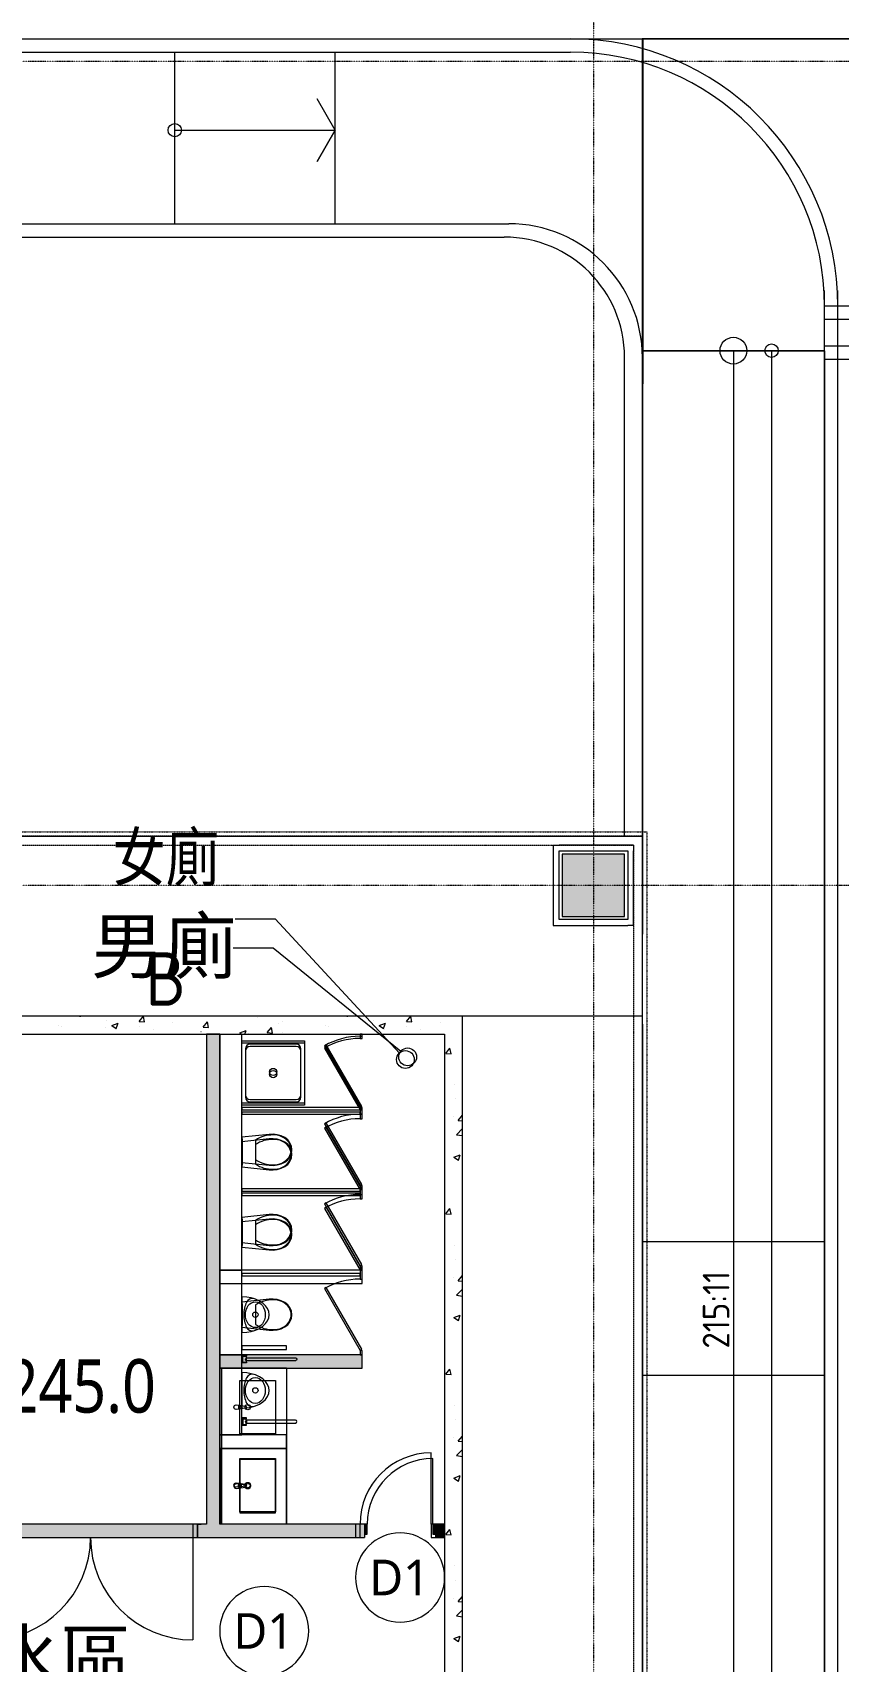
# Model space of a CAD drawing. Extents: x -76427 to 292734, y -42117 to 131250.
# Drawn here: x 255304 to 264351, y 81288 to 99570 of the extents above; entities that cross this region are included whole.
import ezdxf
from ezdxf.enums import TextEntityAlignment as Align

# ---------------------------------------------------------------- set-up
doc = ezdxf.new("R2010")
doc.units = 0
doc.header["$LTSCALE"] = 10
for name, pattern in [('H12PL1$0$DOTK1', [0.01, 0.005, -0.005]), ('H12PL1$0$JJP_三點線', [0.9, 0.3, -0.15, 0, -0.15, 0, -0.15, 0, -0.15]), ('H12PL1$0$JJP_虛線(退縮線、投影線、地下室範圍、非屬本工程、圖面分區)', [0.45, 0.3, -0.15]), ('XFM7P10ICA$0$H12PL1$0$JJP_三點線', [0.9, 0.3, -0.15, 0, -0.15, 0, -0.15, 0, -0.15]), ('XFM7P10ICA$0$H12PL1$0$JJP_虛線(退縮線、投影線、地下室範圍、非屬本工程、圖面分區)', [0.45, 0.3, -0.15])]:
    doc.linetypes.add(name, pattern=pattern)
for name, color, linetype in [('H12PL1$0$A-OBJE-TOIL.3D', 252, 'Continuous'), ('H12PL1$0$A-WALL-EX', 252, 'Continuous'), ('H12PL1$0$A-WALL-IN', 252, 'Continuous'), ('H12PL1$0$A-ZONE', 252, 'Continuous'), ('H12PL1$0$Door', 252, 'Continuous'), ('H12PL1$0$L10_14_KAIDAN', 252, 'Continuous'), ('H12PL1$0$L10_14_SITE', 252, 'Continuous'), ('H12PL1$0$L10_14_SUGATA3', 252, 'Continuous'), ('H12PL1$0$L10_14_SUGATA4', 252, 'Continuous'), ('H12PL1$0$L10_14_SUGATAD', 252, 'Continuous'), ('H12PL1$0$L10_14_陰井', 252, 'Continuous'), ('H12PL1$0$S-COL', 252, 'Continuous'), ('H12PL1$0$S-GRID', 252, 'Continuous'), ('H12PL1$0$S-WALL', 252, 'Continuous'), ('XFM7P10ICA$0$H12PL1$0$A-OBJE-TOIL.3D', 252, 'Continuous'), ('XFM7P10ICA$0$H12PL1$0$A-TEXT-修改說明', 252, 'Continuous'), ('XFM7P10ICA$0$H12PL1$0$A-WALL-EX', 252, 'Continuous'), ('XFM7P10ICA$0$H12PL1$0$A-WALL-IN', 252, 'Continuous'), ('XFM7P10ICA$0$H12PL1$0$A-ZONE', 252, 'Continuous'), ('XFM7P10ICA$0$H12PL1$0$D label', 252, 'Continuous'), ('XFM7P10ICA$0$H12PL1$0$Door', 252, 'Continuous'), ('XFM7P10ICA$0$H12PL1$0$Hattch', 252, 'Continuous'), ('XFM7P10ICA$0$H12PL1$0$L-ROAD', 252, 'Continuous'), ('XFM7P10ICA$0$H12PL1$0$S-COL', 252, 'Continuous'), ('XFM7P10ICA$0$H12PL1$0$S-GRID', 252, 'Continuous'), ('XFM7P10ICA$0$H12PL1$0$S-SLAB-SHOW', 252, 'Continuous')]:
    doc.layers.add(name, color=color, linetype=linetype)
doc.styles.add('H12PL1$0$Standard', font='', dxfattribs={"width": 0.8})
doc.styles.add('XFM7P10ICA$0$H12PL1$0$Standard', font='isocp.shx', dxfattribs={"bigfont": 'chineset.shx'})
doc.styles.get('H12PL1$0$Standard').set_extended_font_data('Microsoft JhengHei')

# ---------------------------------------------------------------- blocks, each defined once
blk = doc.blocks.new('XFM7P10ICA$0$H12PL1')
at = {"layer": 'XFM7P10ICA$0$H12PL1$0$Hattch', "linetype": 'Continuous', "lineweight": 0}
for points in [[(261250, 89650), (261950, 89650), (261950, 90350), (261250, 90350)], [(257405, 82830), (257405, 88330), (257255, 88330), (257255, 82830)], [(257405, 84580), (259005, 84580), (259005, 84730), (257405, 84730)], [(249390, 82680), (259030, 82680), (259030, 82830), (249390, 82830)], [(259030, 82715), (259062, 82715), (259062, 82830), (259030, 82830)], [(259830, 82830), (259798, 82830), (259798, 82715), (259830, 82715)], [(259830, 82830), (259830, 82680), (259930, 82680), (259930, 82830)]]:
    blk.add_hatch(color=256, dxfattribs=at).paths.add_polyline_path(points)
at = {"layer": 'XFM7P10ICA$0$H12PL1$0$A-OBJE-TOIL.3D', "lineweight": 0}
for p, q in [((257695, 88140), (257695, 87620)), ((258265, 88190), (257745, 88190)), ((258315, 87620), (258315, 88140)), ((257745, 87570), (258265, 87570)), ((257806.41, 87088.94), (257806.41, 86980)), ((257806.41, 86980), (257806.41, 86871.06)), ((259005, 86580), (258980, 86580)), ((258980, 86580), (258980, 86530)), ((258980, 86530), (258980, 86480)), ((258980, 86480), (259005, 86480)), ((259005, 86530), (259005, 86580)), ((259005, 86480), (259005, 86530)), ((257806.41, 86188.94), (257806.41, 86080)), ((257806.41, 86080), (257806.41, 85971.06)), ((259005, 85680), (258980, 85680)), ((258980, 85680), (258980, 85630)), ((258980, 85630), (258980, 85580)), ((258980, 85580), (259005, 85580)), ((259005, 85630), (259005, 85680)), ((259005, 85580), (259005, 85630)), ((257806.41, 85288.94), (257806.41, 85180)), ((257806.41, 85180), (257806.41, 85071.06)), ((257405, 84580), (257405, 82830)), ((258155, 84580), (257405, 84580)), ((257425, 84580), (257425, 82830)), ((258155, 84580), (258155, 82830)), ((257630, 83842.5), (257630, 84442.5)), ((257630, 84442.5), (258030, 84442.5)), ((258030, 84442.5), (258030, 83842.5)), ((257629.78, 84156.1), (257614.91, 84156.1)), ((257614.91, 84156.1), (257614.91, 84128.9)), ((257614.91, 84128.9), (257629.78, 84128.9)), ((258030, 83842.5), (257630, 83842.5)), ((257630, 82967.5), (257630, 83567.5)), ((257630, 83567.5), (258030, 83567.5)), ((258030, 83567.5), (258030, 82967.5)), ((257629.78, 83281.1), (257614.91, 83281.1)), ((257614.91, 83281.1), (257614.91, 83253.9)), ((257614.91, 83253.9), (257629.78, 83253.9)), ((258155, 82830), (257405, 82830)), ((258030, 82967.5), (257630, 82967.5))]:
    blk.add_line(p, q, dxfattribs=at)
at = {"layer": 'XFM7P10ICA$0$H12PL1$0$A-OBJE-TOIL.3D', "lineweight": 0, "flags": 128}
for points in [[(257405, 88330), (257405, 84730)], [(257405, 88330), (257655, 88330)], [(257655, 84730), (257655, 88330)], [(257405, 84730), (257655, 84730)]]:
    blk.add_lwpolyline(points, dxfattribs=at)
for points in [[(259005, 88330), (258980, 88330), (258980, 88280), (259005, 88280)], [(258355, 88230), (258355, 87530), (257655, 87530), (257655, 88230)], [(259001.65, 87492.5), (258601.65, 88185.32), (258580, 88172.82), (258980, 87480)], [(257655, 87455), (257655, 87430), (258980, 87430), (258980, 87455)], [(259005, 87480), (258980, 87480), (258980, 87430), (259005, 87430)], [(259005, 87430), (258980, 87430), (258980, 87380), (259005, 87380)], [(259001.65, 86592.5), (258601.65, 87285.32), (258580, 87272.82), (258980, 86580)], [(258051.75, 86810.58), (258095.28, 86822.98), (258136.35, 86842), (258168.89, 86867.6), (258193.85, 86900.64), (258209.56, 86938.95), (258215, 86980), (258209.56, 87021.05), (258193.85, 87059.36), (258168.89, 87092.4), (258136.35, 87118), (258095.28, 87137.02), (258051.75, 87149.42), (258006.82, 87154.91), (257961.59, 87153.35), (257655, 87120.97), (257655, 86839.03), (257961.59, 86806.65), (258006.82, 86805.09)], [(257655, 87103), (257655, 86857), (257660, 86857), (257660, 87103)], [(257655, 86542.5), (257655, 86517.5), (258980, 86517.5), (258980, 86542.5)], [(259001.65, 85692.5), (258601.65, 86385.32), (258580, 86372.82), (258980, 85680)], [(258051.75, 85910.58), (258095.28, 85922.98), (258136.35, 85942), (258168.89, 85967.6), (258193.85, 86000.64), (258209.56, 86038.95), (258215, 86080), (258209.56, 86121.05), (258193.85, 86159.36), (258168.89, 86192.4), (258136.35, 86218), (258095.28, 86237.02), (258051.75, 86249.42), (258006.82, 86254.91), (257961.59, 86253.35), (257655, 86220.97), (257655, 85939.03), (257961.59, 85906.65), (258006.82, 85905.09)], [(257655, 86203), (257655, 85957), (257660, 85957), (257660, 86203)], [(257655, 85642.5), (257655, 85617.5), (258980, 85617.5), (258980, 85642.5)], [(259001.65, 84792.5), (258601.65, 85485.32), (258580, 85472.82), (258980, 84780)], [(258051.75, 85010.58), (258095.28, 85022.98), (258136.35, 85042), (258168.89, 85067.6), (258193.85, 85100.64), (258209.56, 85138.95), (258215, 85180), (258209.56, 85221.05), (258193.85, 85259.36), (258168.89, 85292.4), (258136.35, 85318), (258095.28, 85337.02), (258051.75, 85349.42), (258006.82, 85354.91), (257961.59, 85353.35), (257655, 85320.97), (257655, 85039.03), (257961.59, 85006.65), (258006.82, 85005.09)], [(257655, 85303), (257655, 85057), (257660, 85057), (257660, 85303)], [(259005, 84780), (258980, 84780), (258980, 84730), (259005, 84730)]]:
    blk.add_lwpolyline(points, close=True, dxfattribs=at)
for points in [[(257590, 84167.5), (257631.95, 84163.5, -0.12101958), (257641.47, 84160.23), (257694.4, 84153.6, -0.88256628), (257694.4, 84131.4), (257641.47, 84124.77, -0.12101958), (257631.95, 84121.5), (257590, 84117.5, -1)], [(257590, 83292.5), (257631.95, 83288.5, -0.12101958), (257641.47, 83285.23), (257694.4, 83278.6, -0.88256628), (257694.4, 83256.4), (257641.47, 83249.77, -0.12101958), (257631.95, 83246.5), (257590, 83242.5, -1)]]:
    blk.add_lwpolyline(points, format="xyb", close=True, dxfattribs=at)
at = {"layer": 'XFM7P10ICA$0$H12PL1$0$A-OBJE-TOIL.3D', "lineweight": 0}
for centre, radius in [((258005, 87880), 40), ((257719.59, 84142.5), 30), ((257719.59, 83267.5), 30)]:
    blk.add_circle(centre, radius, dxfattribs=at)
for centre, radius, start, end in [((257745, 88140), 50, 90, 180), ((258265, 88140), 50, 0, 90), ((258980, 87480), 800, 90, 120), ((257745, 87620), 50, 180, 270), ((258265, 87620), 50, 270, 0), ((258980, 86580), 800, 90, 120), ((258980, 85680), 800, 90, 120), ((258980, 84780), 800, 90, 120), ((257629.78, 84142.5), 13.6, 270, 90), ((257630.05, 84142.5), 21.09, 302.771025, 57.228975), ((257629.78, 83267.5), 13.6, 270, 90), ((257630.05, 83267.5), 21.09, 302.771025, 57.228975)]:
    blk.add_arc(centre, radius, start, end, dxfattribs=at)
for centre, major_axis, start_param, end_param in [((257994.44, 86721.9), (0, 425.25), 6.25956718, 6.81258774), ((258015.77, 86890.54), (0, 256.9), 5.43832418, 6.33891274), ((258086.16, 86979.19), (0, 138.52), 4.71824985, 5.34489362), ((257994.44, 87238.1), (0, 425.25), 2.61218792, 3.16520847), ((258015.77, 87069.46), (0, 256.9), 3.08586142, 3.98644998), ((258086.16, 86980.81), (0, 138.52), 4.07988447, 4.70652824), ((257994.44, 85821.9), (0, 425.25), 6.25956718, 6.81258774), ((258015.77, 85990.54), (0, 256.9), 5.43832418, 6.33891274), ((258086.16, 86079.19), (0, 138.52), 4.71824985, 5.34489362), ((257994.44, 86338.1), (0, 425.25), 2.61218792, 3.16520847), ((258015.77, 86169.46), (0, 256.9), 3.08586142, 3.98644998), ((258086.16, 86080.81), (0, 138.52), 4.07988447, 4.70652824), ((257994.44, 84921.9), (0, 425.25), 6.25956718, 6.81258774), ((258015.77, 85090.54), (0, 256.9), 5.43832418, 6.33891274), ((258086.16, 85179.19), (0, 138.52), 4.71824985, 5.34489362), ((257994.44, 85438.1), (0, 425.25), 2.61218792, 3.16520847), ((258015.77, 85269.46), (0, 256.9), 3.08586142, 3.98644998), ((258086.16, 85180.81), (0, 138.52), 4.07988447, 4.70652824)]:
    blk.add_ellipse(centre, major_axis=major_axis, ratio=0.87554585, start_param=start_param, end_param=end_param, dxfattribs=at)
at = {"layer": 'XFM7P10ICA$0$H12PL1$0$A-WALL-EX', "linetype": 'XFM7P10ICA$0$H12PL1$0$JJP_虛線(退縮線、投影線、地下室範圍、非屬本工程、圖面分區)', "lineweight": 0, "flags": 128}
for points in [[(262050, 90550), (249100, 90550)], [(262150, 90550), (262050, 90550)], [(262150, 30500), (262150, 90550)], [(249200, 90450), (262050, 90450)], [(262050, 90450), (262050, 30500)]]:
    blk.add_lwpolyline(points, dxfattribs=at)
at = {"layer": 'XFM7P10ICA$0$H12PL1$0$A-WALL-EX', "lineweight": 0, "flags": 128}
for points in [[(261150, 90450), (261215, 90450)], [(261150, 90450), (261150, 89550)], [(262050, 90450), (261215, 90450)], [(261215, 90385), (261985, 90385)], [(261215, 89615), (261215, 90385)], [(261985, 90385), (261985, 89615)], [(262050, 90450), (262050, 90385)], [(262050, 89550), (262050, 90385)], [(261985, 89615), (261215, 89615)], [(261150, 89550), (261215, 89550)], [(261215, 89550), (261985, 89550)], [(262050, 89550), (261985, 89550)], [(255305, 88530), (253150, 88530)], [(259930, 88530), (255455, 88530)], [(260130, 88530), (259930, 88530)], [(260130, 76205), (260130, 88530)], [(252950, 88330), (255305, 88330)], [(255455, 88330), (257255, 88330)], [(257405, 88330), (259930, 88330)], [(259930, 88330), (259930, 76205)]]:
    blk.add_lwpolyline(points, dxfattribs=at)
at = {"layer": 'XFM7P10ICA$0$H12PL1$0$A-WALL-IN', "lineweight": 0}
for p, q in [((259030, 82830), (259030, 82715)), ((259830, 82830), (259830, 82715)), ((259030, 82715), (259030, 82680)), ((259830, 82715), (259830, 82680))]:
    blk.add_line(p, q, dxfattribs=at)
at = {"layer": 'XFM7P10ICA$0$H12PL1$0$A-WALL-IN', "lineweight": 0, "flags": 128}
for points in [[(255455, 88530), (255305, 88530)], [(255305, 88330), (255455, 88330)], [(257255, 88330), (257255, 82830)], [(257405, 84730), (257405, 88330)], [(259005, 84730), (257405, 84730)], [(259005, 84580), (259005, 84730)], [(257405, 84580), (259005, 84580)], [(257405, 82830), (257405, 84580)], [(257255, 82830), (249390, 82830)], [(259030, 82830), (257405, 82830)], [(259930, 82830), (259830, 82830)], [(259930, 82680), (259930, 82830)], [(249390, 82680), (259030, 82680)], [(259830, 82680), (259930, 82680)]]:
    blk.add_lwpolyline(points, dxfattribs=at)
at = {"layer": 'XFM7P10ICA$0$H12PL1$0$A-ZONE', "lineweight": 0}
for p, q in [((257578.26, 89621.71), (258026.49, 89621.71)), ((258026.49, 89621.71), (259421.56, 88117.04))]:
    blk.add_line(p, q, dxfattribs=at)
blk.add_circle((259489.55, 88043.71), 100, dxfattribs=at)
at = {"layer": 'XFM7P10ICA$0$H12PL1$0$D label', "lineweight": 0, "flags": 128}
for points in [[(259930, 82230, 1), (258930, 82230, 1)], [(257405, 81630, 1), (258405, 81630, 1)]]:
    blk.add_lwpolyline(points, format="xyb", close=True, dxfattribs=at)
at = {"layer": 'XFM7P10ICA$0$H12PL1$0$Door', "lineweight": 0}
for p, q in [((259798, 82830), (259798, 83566)), ((259062, 82830), (259030, 82830)), ((259030, 82830), (259030, 82715)), ((259030, 82830), (259030, 82715)), ((259030, 82830), (259030, 82715)), ((259062, 82715), (259062, 82830)), ((259830, 82830), (259798, 82830)), ((259798, 82830), (259798, 82715)), ((259830, 82715), (259830, 82830)), ((259830, 82830), (259830, 82715)), ((259830, 82830), (259830, 82715)), ((259030, 82715), (259062, 82715)), ((259030, 82715), (259030, 82680)), ((259798, 82715), (259830, 82715)), ((259830, 82715), (259830, 82680))]:
    blk.add_line(p, q, dxfattribs=at)
blk.add_arc((259798, 82830), 736, 90, 180, dxfattribs=at)
at = {"layer": 'XFM7P10ICA$0$H12PL1$0$Hattch', "lineweight": 0}
for p, q in [((255832.34, 88530), (255844.68, 88528.92)), ((255844.74, 88528.82), (255844.53, 88530)), ((256502.17, 88471.4), (256550.38, 88528.85)), ((256562, 88466.07), (256550.44, 88528.75)), ((257827, 88519.06), (257827.05, 88519.06)), ((258832.34, 88530), (258844.68, 88528.92)), ((258844.74, 88528.82), (258844.53, 88530)), ((259502.17, 88471.4), (259550.38, 88528.85)), ((259562, 88466.07), (259550.44, 88528.75)), ((255593.37, 88427.7), (255593.42, 88427.7)), ((255624.4, 88418.06), (255624.45, 88418.06)), ((256127.2, 88405.15), (256127.25, 88405.15)), ((256129.51, 88482.08), (256129.56, 88482.08)), ((256194.4, 88424.36), (256264.42, 88451.24)), ((256194.4, 88424.36), (256244.14, 88390.81)), ((256244.21, 88390.71), (256264.48, 88451.14)), ((256250.53, 88378.06), (256250.58, 88378.06)), ((256500.87, 88411.02), (256500.92, 88411.02)), ((256502.17, 88471.4), (256561.94, 88466.17)), ((256661.02, 88382.59), (256661.07, 88382.59)), ((256879.6, 88460.88), (256879.65, 88460.88)), ((257194.84, 88360.04), (257194.89, 88360.04)), ((257219.43, 88408.65), (257267.64, 88466.1)), ((257219.43, 88408.65), (257279.2, 88403.42)), ((257243.81, 88418.95), (257243.86, 88418.95)), ((257279.26, 88403.32), (257267.7, 88466)), ((257631.53, 88344.27), (257701.55, 88371.15)), ((257631.53, 88344.27), (257652.69, 88330)), ((257655.28, 88358.59), (257655.33, 88358.59)), ((257687.84, 88330), (257701.61, 88371.05)), ((257728.66, 88337.48), (257728.71, 88337.48)), ((257936.69, 88345.89), (257984.9, 88403.35)), ((257936.69, 88345.89), (257996.46, 88340.66)), ((257996.52, 88340.56), (257984.96, 88403.25)), ((258059.55, 88450.26), (258059.6, 88450.26)), ((258110.96, 88347.65), (258111.01, 88347.65)), ((258112.34, 88468.59), (258112.39, 88468.59)), ((258593.37, 88427.7), (258593.42, 88427.7)), ((258624.4, 88418.06), (258624.45, 88418.06)), ((259127.2, 88405.15), (259127.25, 88405.15)), ((259129.51, 88482.08), (259129.56, 88482.08)), ((259194.4, 88424.36), (259264.42, 88451.24)), ((259194.4, 88424.36), (259244.14, 88390.81)), ((259244.21, 88390.71), (259264.48, 88451.14)), ((259250.53, 88378.06), (259250.58, 88378.06)), ((259500.87, 88411.02), (259500.92, 88411.02)), ((259502.17, 88471.4), (259561.94, 88466.17)), ((259661.02, 88382.59), (259661.07, 88382.59)), ((259879.6, 88460.88), (259879.65, 88460.88)), ((259941.93, 88113.03), (259990.14, 88170.48)), ((260001.76, 88107.7), (259990.2, 88170.38)), ((259941.93, 88113.03), (260001.7, 88107.8)), ((260039.74, 87761.3), (260039.79, 87761.3)), ((260054.71, 87601.9), (260054.76, 87601.9)), ((260027.01, 87399.84), (260027.06, 87399.84)), ((260080.68, 87360.84), (260128.89, 87418.29)), ((260130, 87412.5), (260128.95, 87418.19)), ((260064.52, 87199.91), (260130, 87268.16)), ((260080.68, 87360.84), (260130, 87356.52)), ((260064.52, 87199.91), (260130, 87189.76)), ((260034.62, 86946.89), (260104.64, 86973.77)), ((260034.62, 86946.89), (260084.37, 86913.34)), ((260084.43, 86913.24), (260104.71, 86973.67)), ((259941.93, 86313.03), (259990.14, 86370.48)), ((259941.93, 86313.03), (260001.7, 86307.8)), ((260001.76, 86307.7), (259990.2, 86370.38)), ((260039.74, 85961.3), (260039.79, 85961.3)), ((260054.71, 85801.9), (260054.76, 85801.9)), ((260027.01, 85599.84), (260027.06, 85599.84)), ((260080.68, 85560.84), (260128.89, 85618.29)), ((260080.68, 85560.84), (260130, 85556.52)), ((260130, 85612.5), (260128.95, 85618.19)), ((260064.52, 85399.91), (260130, 85468.16)), ((260064.52, 85399.91), (260130, 85389.76)), ((260034.62, 85146.89), (260104.64, 85173.77)), ((260034.62, 85146.89), (260084.37, 85113.34)), ((260084.43, 85113.24), (260104.71, 85173.67)), ((259941.93, 84513.03), (259990.14, 84570.48)), ((259941.93, 84513.03), (260001.7, 84507.8)), ((260001.76, 84507.7), (259990.2, 84570.38)), ((260039.74, 84161.3), (260039.79, 84161.3)), ((260054.71, 84001.9), (260054.76, 84001.9)), ((260027.01, 83799.84), (260027.06, 83799.84)), ((260080.68, 83760.84), (260128.89, 83818.29)), ((260080.68, 83760.84), (260130, 83756.52)), ((260130, 83812.5), (260128.95, 83818.19)), ((260064.52, 83599.91), (260130, 83668.16)), ((260064.52, 83599.91), (260130, 83589.76)), ((260034.62, 83346.89), (260104.64, 83373.77)), ((260084.43, 83313.24), (260104.71, 83373.67)), ((260034.62, 83346.89), (260084.37, 83313.34)), ((259941.93, 82713.03), (259990.14, 82770.48)), ((259941.93, 82713.03), (260001.7, 82707.8)), ((260001.76, 82707.7), (259990.2, 82770.38)), ((260039.74, 82361.3), (260039.79, 82361.3)), ((260054.71, 82201.9), (260054.76, 82201.9)), ((260027.01, 81999.84), (260027.06, 81999.84)), ((260080.68, 81960.84), (260128.89, 82018.29)), ((260080.68, 81960.84), (260130, 81956.52)), ((260130, 82012.5), (260128.95, 82018.19)), ((260064.52, 81799.91), (260130, 81868.16)), ((260064.52, 81799.91), (260130, 81789.76)), ((260034.62, 81546.89), (260104.64, 81573.77)), ((260034.62, 81546.89), (260084.37, 81513.34)), ((260084.43, 81513.24), (260104.71, 81573.67))]:
    blk.add_line(p, q, dxfattribs=at)
at = {"layer": 'XFM7P10ICA$0$H12PL1$0$L-ROAD', "lineweight": 0}
for p, q in [((284591.7, 99500), (262148.57, 99499.13)), ((262148.57, 99499.13), (262150, 62500)), ((264194.17, 96000), (262149.17, 95999.92)), ((262149.17, 95999.92), (262150, 74499.92)), ((263171.67, 95999.96), (263172.5, 74499.96)), ((264194.17, 96000), (264195, 74500))]:
    blk.add_line(p, q, dxfattribs=at)
at = {"layer": 'XFM7P10ICA$0$H12PL1$0$L-ROAD', "lineweight": 0, "flags": 128}
blk.add_lwpolyline([(127200, 90500), (151200, 90500), (151200, 99500), (193570, 99500), (193570, 90550), (243550, 90550), (243550, 97425), (243556.82, 97425, -0.39158949), (245800, 99500), (284591.7, 99500), (284623.03, 111500), (254650, 111578.26), (254600, 110000, -0.41421356), (250600, 106000), (18950, 106000, -0.41421356)], format="xyb", dxfattribs=at)
for points in [[(243550, 97425), (243556.82, 97425, -0.39158951), (245800, 99500), (262155.01, 99500), (262150, 91750), (262147.92, 88530), (260130, 88530), (253150, 88530), (253150, 90550), (249100, 90550), (249100, 90150), (244150, 90150), (244150, 91750), (243550, 91750)], [(263171.68, 95849.96, -1), (263171.66, 96149.96, -1)]]:
    blk.add_lwpolyline(points, format="xyb", close=True, dxfattribs=at)
at = {"layer": 'XFM7P10ICA$0$H12PL1$0$S-COL', "lineweight": 0, "flags": 128}
blk.add_lwpolyline([(261250, 89650), (261950, 89650), (261950, 90350), (261250, 90350)], close=True, dxfattribs=at)
at = {"layer": 'XFM7P10ICA$0$H12PL1$0$S-GRID', "linetype": 'XFM7P10ICA$0$H12PL1$0$JJP_三點線', "lineweight": 0}
for p, q in [((261600, 128250), (261600, -28000)), ((-29000, 99250), (289600, 99250)), ((-29000, 90000), (289600, 90000))]:
    blk.add_line(p, q, dxfattribs=at)
at = {"layer": 'XFM7P10ICA$0$H12PL1$0$A-TEXT-修改說明', "linetype": 'Continuous', "lineweight": 0, "insert": (253978.06, 81630.24), "char_height": 600, "attachment_point": 1, "style": 'XFM7P10ICA$0$H12PL1$0$Standard'}
blk.add_mtext('\\A1;{\\fMicrosoft JhengHei|b0|i0|c136|p34;茶水區 }', dxfattribs=at)
at = {"layer": 'XFM7P10ICA$0$H12PL1$0$A-ZONE', "style": 'XFM7P10ICA$0$H12PL1$0$Standard'}
for s, p in [('女廁', (256799.89, 90593.67)), ('B', (256799.89, 89248.73))]:
    blk.add_text(s, height=600, dxfattribs=at).set_placement(p, align=Align.TOP_CENTER)
at = {"layer": 'XFM7P10ICA$0$H12PL1$0$D label', "lineweight": 0, "char_height": 400, "attachment_point": 7, "style": 'XFM7P10ICA$0$H12PL1$0$Standard'}
for insert in [(259084.05, 82030), (257559.05, 81430)]:
    blk.add_mtext('\\A1;\\pt0;{\\fMicrosoft JhengHei|b0|i0|c136|p34;D1}', dxfattribs=dict(at, insert=insert))
at = {"layer": 'XFM7P10ICA$0$H12PL1$0$L-ROAD', "style": 'XFM7P10ICA$0$H12PL1$0$Standard'}
blk.add_text('215:11', height=300, rotation=90.002218, dxfattribs=at).set_placement((262977.49, 85235.83), align=Align.MIDDLE_CENTER)
at = {"layer": 'XFM7P10ICA$0$H12PL1$0$S-SLAB-SHOW', "lineweight": 0, "insert": (254611.04, 84068.86), "char_height": 600, "attachment_point": 7, "style": 'XFM7P10ICA$0$H12PL1$0$Standard'}
blk.add_mtext('\\A1;{\\fMicrosoft JhengHei|b0|i0|c136|p34;\\W0.85;+245.0}', dxfattribs=at)
blk = doc.blocks.new('XFM7P10ICA')
blk.add_blockref('XFM7P10ICA$0$H12PL1', (0, 0))
blk = doc.blocks.new('H12PL1')
at = {"layer": 'H12PL1$0$A-OBJE-TOIL.3D', "lineweight": 0}
for p, q in [((257695, 88165), (257695, 87645)), ((258265, 88215), (257745, 88215)), ((258315, 87645), (258315, 88165)), ((257745, 87595), (258265, 87595)), ((257806.41, 87138.94), (257806.41, 87030)), ((257806.41, 87030), (257806.41, 86921.06)), ((259005, 86630), (258980, 86630)), ((258980, 86630), (258980, 86580)), ((258980, 86580), (258980, 86530)), ((258980, 86530), (259005, 86530)), ((259005, 86580), (259005, 86630)), ((259005, 86530), (259005, 86580)), ((257806.41, 86238.94), (257806.41, 86130)), ((257806.41, 86130), (257806.41, 86021.06)), ((257662.94, 84639.05), (257662.94, 84721.05)), ((257662.94, 84713.05), (257703.94, 84713.05)), ((257662.94, 84647.05), (257703.94, 84647.05)), ((257701.94, 84696.55), (257693.57, 84680.05)), ((257701.94, 84663.55), (257693.57, 84680.05)), ((257703.94, 84663.55), (257703.94, 84696.55)), ((257662.94, 84021.05), (257662.94, 83939.05)), ((257662.94, 84013.05), (257703.94, 84013.05)), ((257662.94, 83947.05), (257703.94, 83947.05)), ((257701.94, 83996.55), (257693.57, 83980.05)), ((257701.94, 83963.55), (257693.57, 83980.05)), ((257703.94, 83996.55), (257703.94, 83963.55)), ((257405, 82830), (257405, 83680)), ((258155, 83680), (257405, 83680)), ((257425, 82830), (257425, 83680)), ((258030, 83555), (257630, 83555)), ((257630, 83555), (257630, 82955)), ((258030, 82955), (258030, 83555)), ((258155, 82830), (258155, 83680)), ((257614.91, 83268.6), (257629.78, 83268.6)), ((257614.91, 83241.4), (257614.91, 83268.6)), ((257629.78, 83241.4), (257614.91, 83241.4)), ((258155, 82830), (257405, 82830)), ((257630, 82955), (258030, 82955))]:
    blk.add_line(p, q, dxfattribs=at)
at = {"layer": 'H12PL1$0$A-OBJE-TOIL.3D', "lineweight": 0, "flags": 128}
for points in [[(257405, 88330), (257655, 88330)], [(257405, 88330), (257405, 85680)], [(257655, 85680), (257655, 88330)], [(257405, 85680), (257655, 85680)], [(257405, 85530), (257655, 85530)], [(257405, 85530), (257405, 83830)], [(257655, 83830), (257655, 85530)], [(257405, 83830), (257655, 83830)]]:
    blk.add_lwpolyline(points, dxfattribs=at)
for points in [[(259005, 88330), (258980, 88330), (258980, 88305), (259005, 88305)], [(258355, 88255), (258355, 87555), (257655, 87555), (257655, 88255)], [(259001.65, 87517.5), (258601.65, 88210.32), (258580, 88197.82), (258980, 87505)], [(257655, 87505), (257655, 87480), (258980, 87480), (258980, 87505)], [(259005, 87505), (258980, 87505), (258980, 87480), (259005, 87480)], [(259005, 87480), (258980, 87480), (258980, 87430), (259005, 87430)], [(258051.75, 86860.58), (258095.28, 86872.98), (258136.35, 86892), (258168.89, 86917.6), (258193.85, 86950.64), (258209.56, 86988.95), (258215, 87030), (258209.56, 87071.05), (258193.85, 87109.36), (258168.89, 87142.4), (258136.35, 87168), (258095.28, 87187.02), (258051.75, 87199.42), (258006.82, 87204.91), (257961.59, 87203.35), (257655, 87170.97), (257655, 86889.03), (257961.59, 86856.65), (258006.82, 86855.09)], [(259001.65, 86642.5), (258601.65, 87335.32), (258580, 87322.82), (258980, 86630)], [(257655, 87153), (257655, 86907), (257660, 86907), (257660, 87153)], [(257655, 86592.5), (257655, 86567.5), (258980, 86567.5), (258980, 86592.5)], [(258051.75, 85960.58), (258095.28, 85972.98), (258136.35, 85992), (258168.89, 86017.6), (258193.85, 86050.64), (258209.56, 86088.95), (258215, 86130), (258209.56, 86171.05), (258193.85, 86209.36), (258168.89, 86242.4), (258136.35, 86268), (258095.28, 86287.02), (258051.75, 86299.42), (258006.82, 86304.91), (257961.59, 86303.35), (257655, 86270.97), (257655, 85989.03), (257961.59, 85956.65), (258006.82, 85955.09)], [(259001.65, 85742.5), (258601.65, 86435.32), (258580, 86422.82), (258980, 85730)], [(257655, 86253), (257655, 86007), (257660, 86007), (257660, 86253)], [(259005, 85730), (258980, 85730), (258980, 85680), (259005, 85680)], [(257654.98, 84980), (257707.94, 84983.03), (257759.3, 84992.05), (257807.48, 85006.78), (257851.04, 85026.77), (257888.63, 85051.42), (257919.13, 85079.97), (257941.6, 85111.57), (257955.36, 85145.24), (257960, 85179.97), (257955.37, 85214.7), (257941.61, 85248.38), (257919.15, 85279.97), (257888.66, 85308.53), (257851.07, 85333.19), (257807.52, 85353.19), (257759.33, 85367.93), (257707.98, 85376.96), (257655.02, 85380), (257655, 85180)], [(257654.99, 84830.05), (257654.98, 84790.05), (258154.98, 84790), (258154.99, 84830)], [(257654.92, 84130.05), (257707.88, 84133.08), (257759.24, 84142.1), (257807.42, 84156.83), (257850.97, 84176.82), (257888.57, 84201.47), (257919.07, 84230.02), (257941.54, 84261.62), (257955.3, 84295.29), (257959.94, 84330.02), (257955.31, 84364.75), (257941.55, 84398.42), (257919.09, 84430.02), (257888.6, 84458.58), (257851, 84483.24), (257807.46, 84503.24), (257759.27, 84517.98), (257707.92, 84527), (257654.96, 84530.05), (257654.94, 84330.05)]]:
    blk.add_lwpolyline(points, close=True, dxfattribs=at)
for points in [[(257654.94, 84639.05), (257654.94, 84721.05), (257703.94, 84721.05), (257703.94, 84713.05), (257701.94, 84713.05), (257701.94, 84696.55), (258254.94, 84696.55, -1), (258254.94, 84663.55), (257701.94, 84663.55), (257701.94, 84647.05), (257703.94, 84647.05), (257703.94, 84639.05)], [(257654.94, 84021.05), (257654.94, 83939.05), (257703.94, 83939.05), (257703.94, 83947.05), (257701.94, 83947.05), (257701.94, 83963.55), (258254.94, 83963.55, 1), (258254.94, 83996.55), (257701.94, 83996.55), (257701.94, 84013.05), (257703.94, 84013.05), (257703.94, 84021.05)], [(257590, 83230), (257631.95, 83234, 0.12101958), (257641.47, 83237.27), (257694.4, 83243.9, 0.88256628), (257694.4, 83266.1), (257641.47, 83272.73, 0.12101958), (257631.95, 83276), (257590, 83280, 1)]]:
    blk.add_lwpolyline(points, format="xyb", close=True, dxfattribs=at)
at = {"layer": 'H12PL1$0$A-OBJE-TOIL.3D', "lineweight": 0}
for centre, radius in [((258005, 87905), 40), ((257805, 85179.99), 30), ((257804.94, 84330.03), 30), ((257719.59, 83255), 30)]:
    blk.add_circle(centre, radius, dxfattribs=at)
for centre, radius, start, end in [((258980, 87505), 800, 90, 120), ((257745, 88165), 50, 90, 180), ((258265, 88165), 50, 0, 90), ((257745, 87645), 50, 180, 270), ((258265, 87645), 50, 270, 0), ((258980, 86630), 800, 90, 120), ((258980, 85730), 800, 90, 120), ((258005.15, 85179.97), 330.15, 154.541866, 179.994444), ((257770.28, 85291.78), 70.02, 79.179914, 154.541864), ((258005.15, 85179.97), 330.15, 179.994444, 205.447022), ((257770.26, 85068.2), 70.02, 205.447022, 280.808974), ((258005.09, 84330.01), 330.15, 154.541866, 179.994444), ((257770.22, 84441.83), 70.02, 79.179914, 154.541864), ((258005.09, 84330.01), 330.15, 179.994444, 205.447022), ((257770.2, 84218.24), 70.02, 205.447022, 280.808974), ((257629.78, 83255), 13.6, 270, 90), ((257630.05, 83255), 21.09, 302.771025, 57.228975)]:
    blk.add_arc(centre, radius, start, end, dxfattribs=at)
for centre, major_axis, start_param, end_param in [((257994.44, 86771.9), (0, 425.25), 6.25956718, 6.81258774), ((258015.77, 86940.54), (0, 256.9), 5.43832418, 6.33891274), ((258086.16, 87029.19), (0, 138.52), 4.71824985, 5.34489362), ((258086.16, 87030.81), (0, 138.52), 4.07988447, 4.70652824), ((257994.44, 87288.1), (0, 425.25), 2.61218792, 3.16520847), ((258015.77, 87119.46), (0, 256.9), 3.08586142, 3.98644998), ((257994.44, 85871.9), (0, 425.25), 6.25956718, 6.81258774), ((258015.77, 86040.54), (0, 256.9), 5.43832418, 6.33891274), ((258086.16, 86129.19), (0, 138.52), 4.71824985, 5.34489362), ((258086.16, 86130.81), (0, 138.52), 4.07988447, 4.70652824), ((257994.44, 86388.1), (0, 425.25), 2.61218792, 3.16520847), ((258015.77, 86219.46), (0, 256.9), 3.08586142, 3.98644998)]:
    blk.add_ellipse(centre, major_axis=major_axis, ratio=0.87554585, start_param=start_param, end_param=end_param, dxfattribs=at)
for centre in [(257805, 85179.99), (257804.94, 84330.03)]:
    blk.add_ellipse(centre, major_axis=(0.01, 145), ratio=0.77241379, dxfattribs=at)
at = {"layer": 'H12PL1$0$A-WALL-EX', "lineweight": 0, "flags": 128}
for points in [[(249100, 90550), (262150, 90550)], [(249100, 90550), (262150, 90550)], [(262150, 30500), (262150, 90550)], [(262150, 30500), (262150, 90550)], [(261150, 90450), (261215, 90450)], [(261150, 90450), (261150, 89550)], [(262050, 90450), (261215, 90450)], [(261215, 90385), (261985, 90385)], [(261215, 89615), (261215, 90385)], [(261985, 90385), (261985, 89615)], [(262050, 90450), (262050, 90385)], [(262050, 89550), (262050, 90385)], [(261985, 89615), (261215, 89615)], [(261150, 89550), (261215, 89550)], [(261215, 89550), (261985, 89550)], [(262050, 89550), (261985, 89550)], [(260130, 74550), (260130, 88530)], [(259930, 88330), (259930, 74650)]]:
    blk.add_lwpolyline(points, dxfattribs=at)
at = {"layer": 'H12PL1$0$A-WALL-EX', "linetype": 'H12PL1$0$JJP_虛線(退縮線、投影線、地下室範圍、非屬本工程、圖面分區)', "lineweight": 0, "flags": 128}
for points in [[(262050, 90550), (249100, 90550)], [(262150, 90550), (262050, 90550)], [(262150, 30500), (262150, 90550)], [(249200, 90450), (262050, 90450)], [(262050, 90450), (262050, 30500)]]:
    blk.add_lwpolyline(points, dxfattribs=at)
at = {"layer": 'H12PL1$0$A-WALL-IN', "lineweight": 0}
for p, q in [((257155, 82830), (257198, 82830)), ((257155, 82830), (257155, 82680)), ((258930, 82830), (258930, 82680)), ((259830, 82830), (259830, 82680)), ((257155, 82680), (257198, 82680))]:
    blk.add_line(p, q, dxfattribs=at)
at = {"layer": 'H12PL1$0$A-WALL-IN', "lineweight": 0, "flags": 128}
for points in [[(255455, 88530), (255305, 88530)], [(255305, 88330), (255455, 88330)], [(257405, 88330), (257255, 88330)], [(257255, 88330), (257255, 82830)], [(257405, 82830), (257405, 88330)], [(259005, 85680), (257405, 85680)], [(257405, 85680), (257405, 85530)], [(259005, 85530), (259005, 85680)], [(257405, 85530), (259005, 85530)], [(258155, 83830), (257405, 83830)], [(257405, 83830), (257405, 83680)], [(258155, 83680), (258155, 83830)], [(257405, 83680), (258155, 83680)], [(257255, 82830), (257155, 82830)], [(258930, 82830), (257405, 82830)], [(259930, 82830), (259830, 82830)], [(259930, 82680), (259930, 82830)], [(257155, 82680), (258930, 82680)], [(259830, 82680), (259930, 82680)]]:
    blk.add_lwpolyline(points, dxfattribs=at)
at = {"layer": 'H12PL1$0$A-ZONE', "lineweight": 0}
for p, q in [((257557.29, 89298.34), (258005.52, 89298.34)), ((258005.52, 89298.34), (259437.01, 88136.61))]:
    blk.add_line(p, q, dxfattribs=at)
blk.add_circle((259514.66, 88073.59), 100, dxfattribs=at)
at = {"layer": 'H12PL1$0$Door', "lineweight": 0}
for p, q in [((259780, 82830), (259780, 83630)), ((257155, 82830), (257105, 82830)), ((257105, 82830), (257105, 82680)), ((257155, 82680), (257155, 82830)), ((257155, 82830), (257155, 82680)), ((257155, 82830), (257155, 82680)), ((257155, 82830), (257198, 82830)), ((257155, 82830), (257198, 82830)), ((258980, 82830), (258930, 82830)), ((258930, 82830), (258930, 82680)), ((258930, 82830), (258930, 82680)), ((258930, 82830), (258930, 82680)), ((258980, 82680), (258980, 82830)), ((259830, 82830), (259780, 82830)), ((259780, 82830), (259780, 82680)), ((259830, 82680), (259830, 82830)), ((259830, 82830), (259830, 82680)), ((259830, 82830), (259830, 82680)), ((257105, 82680), (257155, 82680)), ((257105, 82680), (257105, 81530)), ((257155, 82680), (257198, 82680)), ((257155, 82680), (257198, 82680)), ((258930, 82680), (258980, 82680)), ((259780, 82680), (259830, 82680))]:
    blk.add_line(p, q, dxfattribs=at)
for centre, radius, start, end in [((259780, 82830), 800, 90, 180), ((254805, 82680), 1150, 270, 0), ((257105, 82680), 1150, 180, 270)]:
    blk.add_arc(centre, radius, start, end, dxfattribs=at)
at = {"layer": 'H12PL1$0$L10_14_KAIDAN', "lineweight": 0, "flags": 128}
for points in [[(256900, 98475), (258700, 98475), (258500, 98125), (258700, 98475), (258500, 98825)], [(263600, 96000), (263600, 74500), (263250, 74700), (263600, 74500), (263950, 74700)]]:
    blk.add_lwpolyline(points, dxfattribs=at)
at = {"layer": 'H12PL1$0$L10_14_KAIDAN', "lineweight": 0}
for centre in [(256900, 98475), (263600, 96000)]:
    blk.add_circle(centre, 75, dxfattribs=at)
at = {"layer": 'H12PL1$0$L10_14_SITE', "lineweight": 0}
for p, q in [((245800, 99500), (261345, 99500)), ((261345, 99500), (283400, 99500)), ((245800, 99350), (261345, 99350)), ((249020, 97425), (260650, 97425)), ((249020, 97275), (260600, 97275)), ((264195, 69400), (264195, 96675)), ((264345, 69400), (264345, 96675)), ((262148.12, 96000), (264195, 96000)), ((261950, 90550), (261950, 95925)), ((262150, 90550), (262150, 95925)), ((262150, 71650), (262150, 90550)), ((262150, 86000), (264195, 86000)), ((262150, 84500), (264195, 84500))]:
    blk.add_line(p, q, dxfattribs=at)
for centre, radius in [((261345, 96500), 3000), ((261345, 96500), 2850), ((260600, 95925), 1350), ((260650, 95925), 1500)]:
    blk.add_arc(centre, radius, 0, 90, dxfattribs=at)
at = {"layer": 'H12PL1$0$L10_14_SUGATA3', "lineweight": 0}
for p, q in [((256900, 97425), (256900, 99350)), ((258700, 97425), (258700, 99350))]:
    blk.add_line(p, q, dxfattribs=at)
at = {"layer": 'H12PL1$0$L10_14_SUGATA4', "lineweight": 0, "flags": 128}
for points in [[(261050, 90550), (262150, 90550)], [(262150, 90550), (262150, 89450)]]:
    blk.add_lwpolyline(points, dxfattribs=at)
at = {"layer": 'H12PL1$0$L10_14_SUGATAD', "linetype": 'H12PL1$0$DOTK1', "lineweight": 0}
for p, q in [((249100, 90600), (262200, 90600)), ((262200, 90600), (262200, 32350))]:
    blk.add_line(p, q, dxfattribs=at)
at = {"layer": 'H12PL1$0$L10_14_陰井', "lineweight": 0}
for p, q in [((276689.17, 96350), (264199.8, 96350)), ((276689.17, 96500), (264199.82, 96500)), ((276689.17, 96050), (264199.74, 96050)), ((276689.17, 95900), (264199.71, 95900))]:
    blk.add_line(p, q, dxfattribs=at)
at = {"layer": 'H12PL1$0$S-COL', "lineweight": 0, "flags": 128}
blk.add_lwpolyline([(261250, 89650), (261950, 89650), (261950, 90350), (261250, 90350)], close=True, dxfattribs=at)
at = {"layer": 'H12PL1$0$S-GRID', "linetype": 'H12PL1$0$JJP_三點線', "lineweight": 0}
for p, q in [((261600, 128250), (261600, -28000)), ((-29000, 99250), (289600, 99250)), ((-29000, 90000), (289600, 90000))]:
    blk.add_line(p, q, dxfattribs=at)
at = {"layer": 'H12PL1$0$S-WALL', "lineweight": 0, "flags": 128}
for points in [[(259930, 88530), (253150, 88530)], [(260130, 88530), (259930, 88530)], [(252950, 88330), (259930, 88330)]]:
    blk.add_lwpolyline(points, dxfattribs=at)
at = {"layer": 'H12PL1$0$A-ZONE', "style": 'H12PL1$0$Standard'}
blk.add_text('男廁', height=600, dxfattribs=at).set_placement((256778.91, 89619.37), align=Align.TOP_CENTER)

msp = doc.modelspace()

# ---------------------------------------------------------------- block references
msp.add_blockref('XFM7P10ICA', (0, 0))

# ---------------------------------------------------------------- next in the draw order: block references
msp.add_blockref('H12PL1', (0, 0))

doc.saveas('drawing.dxf')
